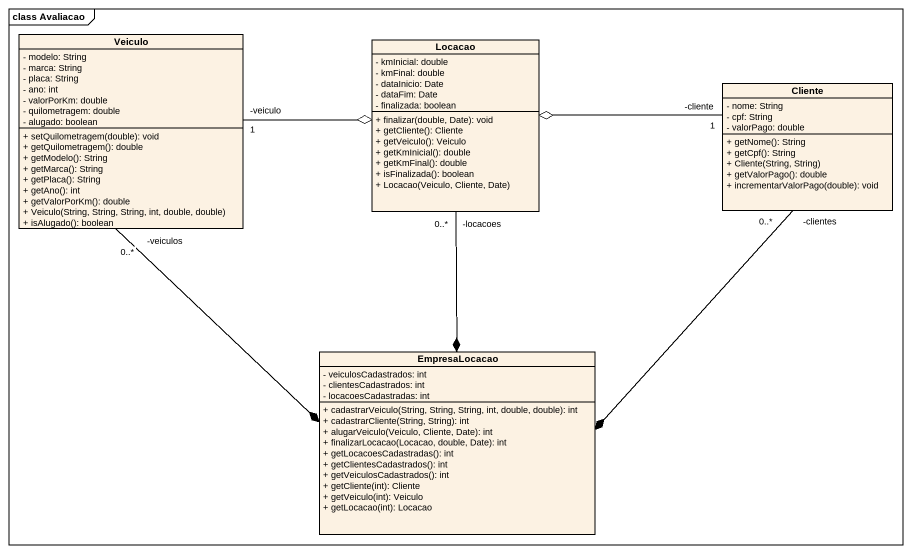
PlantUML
@startuml
mainframe class Avaliacao
hide circle
hide empty members
skinparam classAttributeIconSize 0
class Veiculo {
  - modelo: String
  - marca: String
  - placa: String
  - ano: int
  - valorPorKm: double
  - quilometragem: double
  - alugado: boolean
  + setQuilometragem(double): void
  + getQuilometragem(): double
  + getModelo(): String
  + getMarca(): String
  + getPlaca(): String
  + getAno(): int
  + getValorPorKm(): double
  + Veiculo(String, String, String, int, double, double)
  + isAlugado(): boolean
}
class Locacao {
  - kmInicial: double
  - kmFinal: double
  - dataInicio: Date
  - dataFim: Date
  - finalizada: boolean
  + finalizar(double, Date): void
  + getCliente(): Cliente
  + getVeiculo(): Veiculo
  + getKmInicial(): double
  + getKmFinal(): double
  + isFinalizada(): boolean
  + Locacao(Veiculo, Cliente, Date)
}
class Cliente {
  - nome: String
  - cpf: String
  - valorPago: double
  + getNome(): String
  + getCpf(): String
  + Cliente(String, String)
  + getValorPago(): double
  + incrementarValorPago(double): void
}
class EmpresaLocacao {
  - veiculosCadastrados: int
  - clientesCadastrados: int
  - locacoesCadastradas: int
  + cadastrarVeiculo(String, String, String, int, double, double): int
  + cadastrarCliente(String, String): int
  + alugarVeiculo(Veiculo, Cliente, Date): int
  + finalizarLocacao(Locacao, double, Date): int
  + getLocacoesCadastradas(): int
  + getClientesCadastrados(): int
  + getVeiculosCadastrados(): int
  + getCliente(int): Cliente
  + getVeiculo(int): Veiculo
  + getLocacao(int): Locacao
}
Veiculo "-veiculo\n1" -right-o Locacao
Veiculo "-veiculos\n0..*" --* EmpresaLocacao
Locacao "-locacoes\n0..*" --* EmpresaLocacao
Cliente "-cliente\n1" -left-o Locacao
Cliente "-clientes\n0..*" --* EmpresaLocacao
@enduml
